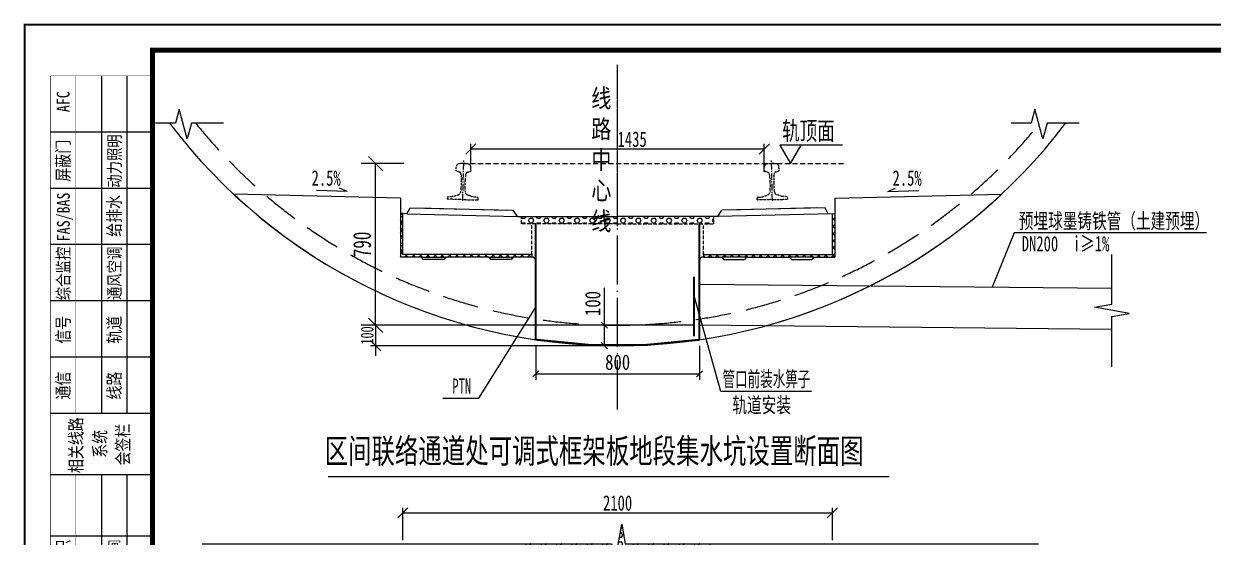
# Model space of a CAD drawing. Header units: inches. Extents: x 543053 to 596620, y -30642 to -5315.
# Drawn here: x 570361 to 576177, y -25718 to -23208 of the extents above; entities that cross this region are included whole.
import ezdxf
from ezdxf.enums import TextEntityAlignment as Align

# ---------------------------------------------------------------- set-up
doc = ezdxf.new("R2010")
doc.units = ezdxf.units.IN
doc.header["$MEASUREMENT"] = 0
doc.header["$PDSIZE"] = -20
for name, pattern in [('ACAD_ISO04W100', [30.5, 24, -3, 0.5, -3]), ('CENTER', [50.8, 31.75, -6.35, 6.35, -6.35]), ('DASH', [3.5, 2.5, -1]), ('DASHED', [0.5, 0.35, -0.15]), ('DASHED2', [0.375, 0.25, -0.125]), ('PHANTOM2', [1.25, 0.625, -0.125, 0.125, -0.125, 0.125, -0.125])]:
    doc.linetypes.add(name, pattern=pattern)
doc.layers.get('DEFPOINTS').update_dxf_attribs({"color": 250})
for name, color, linetype in [('07', 6, 'CENTER'), ('2', 5, 'Continuous'), ('4', 4, 'Continuous'), ('Axes', 7, 'ACAD_ISO04W100'), ('BZ', 7, 'Continuous'), ('D■02 地材填充', 250, 'Continuous'), ('GesoftDrawFrameCountersignBlockLayer', 7, 'Continuous'), ('GesoftDrawFrameCountersignLayer', 7, 'Continuous'), ('GesoftDrawFrameFrameBlockLayer', 7, 'Continuous'), ('GesoftDrawFrameInLineLayer', 85, 'Continuous'), ('GesoftDrawFrameOutLineLayer', 180, 'Continuous'), ('GesoftDrawFrameTitleLayer', 7, 'Continuous'), ('P★10 文字说明', 50, 'Continuous'), ('Q◆03 公共标注', 44, 'Continuous'), ('Wall-混凝土墙', 200, 'Continuous'), ('尺寸标注', 7, 'Continuous'), ('标注', 3, 'Continuous'), ('粗实线', 4, 'Continuous')]:
    doc.layers.add(name, color=color, linetype=linetype)
doc.layers.add('结构轮廓', color=2, linetype='Continuous', lineweight=30)
doc.styles.add('HZ', font='SimSun.ttf', dxfattribs={"width": 0.7})
doc.styles.add('HZTXT', font='SimSun.ttf', dxfattribs={"width": 0.8})
doc.styles.add('图标注', font='SimSun.ttf', dxfattribs={"width": 0.7})
doc.styles.add('宋体', font='SimSun.ttf', dxfattribs={"width": 0.8})
doc.styles.add('宋体0.7', font='SimSun.ttf', dxfattribs={"width": 0.7})
doc.styles.add('宋体样式', font='SimSun.ttf', dxfattribs={"width": 0.8})
doc.styles.add('宋体样式宽度0.7', font='SimSun.ttf', dxfattribs={"width": 0.7})
doc.styles.add('宋体样式宽度0.8', font='SimSun.ttf', dxfattribs={"width": 0.8})
doc.styles.add('条形码', font='BC_C39.FBC', dxfattribs={"height": 11})
doc.dimstyles.new('1-30', dxfattribs={"dimscale": 35, "dimtxt": 2.5, "dimasz": 2, "dimexe": 2, "dimexo": 1, "dimtad": 1, "dimdec": 0, "dimzin": 4, "dimdsep": 46, "dimtxsty": '宋体0.7', "dimblk": 'OBLIQUE', "dimcen": 0.09, "dimclrd": 256, "dimclre": 256, "dimclrt": 256, "dimadec": 0, "dimazin": 0, "dimtfac": 1, "dimtdec": 0, "dimtofl": 0, "dimtmove": 0, "dimatfit": 3, "dimfxl": 0, "dimtolj": 1, "dimtzin": 0, "dimlwd": -1, "dimlwe": -1, "dimarcsym": 0})
doc.dimstyles.new('1比30', dxfattribs={"dimscale": 30, "dimtxt": 2.5, "dimasz": 1, "dimexe": 1, "dimexo": 1, "dimtad": 3, "dimdec": 0, "dimzin": 0, "dimdsep": 46, "dimtxsty": '宋体', "dimblk": 'OBLIQUE', "dimcen": 0.09, "dimadec": 0, "dimazin": 0, "dimtfac": 1, "dimtdec": 0, "dimtofl": 0, "dimtmove": 0, "dimatfit": 3, "dimfxl": 0, "dimtolj": 1, "dimtzin": 0, "dimarcsym": 0})
doc.dimstyles.new('DIMN', dxfattribs={"dimtxt": 75, "dimasz": 50, "dimexe": 25, "dimexo": 30.0005, "dimgap": 10, "dimtad": 1, "dimdec": 0, "dimzin": 0, "dimdsep": 46, "dimtxsty": 'HZ', "dimblk": 'OBLIQUE', "dimcen": 0, "dimclrt": 7, "dimazin": 2, "dimtfac": 1, "dimtdec": 0, "dimtix": 1, "dimtmove": 2, "dimatfit": 3, "dimfxl": 0, "dimtolj": 1, "dimtzin": 0, "dimarcsym": 0})
doc.dimstyles.new('尺寸标注', dxfattribs={"dimtxt": 62.5, "dimasz": 50, "dimexe": 25, "dimexo": 10, "dimgap": 10, "dimtad": 1, "dimdec": 0, "dimzin": 0, "dimdsep": 46, "dimtxsty": 'HZ', "dimblk": 'OBLIQUE', "dimcen": 0.09, "dimclrt": 7, "dimazin": 2, "dimtfac": 1, "dimtdec": 0, "dimtix": 1, "dimtmove": 1, "dimatfit": 3, "dimfxl": 0, "dimtolj": 1, "dimtzin": 0, "dimarcsym": 0})
pattern_1 = [(45, (51960.701, -10886.954), (-17.6776695, 17.6776695), []), (135, (51960.701, -10886.954), (-17.6776695, -17.6776695), [])]
pattern_2 = [(0, (51960.701, -10886.954), (0, 21.6506351), [12.5, -25]), (120, (51960.701, -10886.954), (-18.75, -10.82531755), [12.5, -25]), (60, (51973.201, -10886.954), (-18.75, 10.82531755), [12.5, -25])]

# ---------------------------------------------------------------- blocks, each defined once
blk = doc.blocks.new('_OBLIQUE')
at = {"color": 0, "linetype": 'ByBlock'}
blk.add_line((-0.5, -0.5), (0.5, 0.5), dxfattribs=at)
blk = doc.blocks.new('*D7')
at = {"layer": 'DEFPOINTS', "color": 0, "transparency": 16777216}
for p in [(572547.2, -23820.2), (572547.2, -23919.2), (573981.8, -23961.6)]:
    blk.add_point(p, dxfattribs=at)
at = {"layer": 'Q◆03 公共标注', "color": 0, "lineweight": -2, "transparency": 16777216}
for p, q in [((572547.2, -23889.2), (572547.2, -23795.2)), ((573981.8, -23820.2), (572547.2, -23820.2)), ((573981.8, -23931.6), (573981.8, -23795.2))]:
    blk.add_line(p, q, dxfattribs=at)
at = {"layer": 'Q◆03 公共标注', "color": 0, "lineweight": -2, "transparency": 16777216, "xscale": 50, "yscale": 50, "zscale": 50, "rotation": 180}
blk.add_blockref('_OBLIQUE', (572547.2, -23820.2), dxfattribs=at)
at = {"layer": 'Q◆03 公共标注', "color": 0, "lineweight": -2, "transparency": 16777216, "xscale": 50, "yscale": 50, "zscale": 50}
blk.add_blockref('_OBLIQUE', (573981.8, -23820.2), dxfattribs=at)
at = {"layer": 'Q◆03 公共标注', "color": 7, "transparency": 16777216, "insert": (573264.5, -23772.7), "char_height": 75, "attachment_point": 5, "style": 'HZ'}
blk.add_mtext('\\A1;    1435', dxfattribs=at)
blk = doc.blocks.new('*D6')
at = {"layer": 'DEFPOINTS', "color": 0, "transparency": 16777216}
for p in [(572864.7, -24752.2), (573665.2, -24751.4), (573665.2, -24919)]:
    blk.add_point(p, dxfattribs=at)
at = {"layer": '粗实线', "color": 0, "lineweight": -2, "transparency": 16777216}
for p, q in [((572864.7, -24782.2), (572864.7, -24949)), ((573665.2, -24781.4), (573665.2, -24949)), ((572864.7, -24919), (573665.2, -24919))]:
    blk.add_line(p, q, dxfattribs=at)
at = {"layer": '粗实线', "color": 0, "lineweight": -2, "transparency": 16777216, "xscale": 30, "yscale": 30, "zscale": 30, "rotation": 180}
blk.add_blockref('_OBLIQUE', (572864.7, -24919), dxfattribs=at)
at = {"layer": '粗实线', "color": 0, "lineweight": -2, "transparency": 16777216, "xscale": 30, "yscale": 30, "zscale": 30}
blk.add_blockref('_OBLIQUE', (573665.2, -24919), dxfattribs=at)
at = {"layer": '粗实线', "color": 0, "transparency": 16777216, "insert": (573264.9, -24862.8), "char_height": 75, "attachment_point": 5, "style": '宋体'}
blk.add_mtext('\\A1;800', dxfattribs=at)
blk = doc.blocks.new('*D8')
at = {"transparency": 16777216}
for p, q in [((572221.4, -23891.4), (572011.4, -23891.4)), ((572081.4, -24681.6), (572081.4, -23891.4)), ((572221.4, -24681.6), (572011.4, -24681.6))]:
    blk.add_line(p, q, dxfattribs=at)
at = {"layer": 'DEFPOINTS', "color": 0, "transparency": 16777216}
for p in [(572081.4, -23891.4), (572907.3, -23891.4), (573264.7, -24681.6, -0.2)]:
    blk.add_point(p, dxfattribs=at)
at = {"transparency": 16777216, "xscale": 70, "yscale": 70, "zscale": 70}
for p, rotation in [((572081.4, -23891.4), 90), ((572081.4, -24681.6), 270)]:
    blk.add_blockref('_OBLIQUE', p, dxfattribs=dict(at, rotation=rotation))
at = {"transparency": 16777216, "insert": (572015.8, -24286.5), "char_height": 87.5, "attachment_point": 5, "rotation": 90, "style": '宋体0.7'}
blk.add_mtext('\\A1;790', dxfattribs=at)
blk = doc.blocks.new('*D9')
at = {"layer": 'DEFPOINTS', "color": 0, "transparency": 16777216}
for p in [(573266.1, -24681.6), (572081.4, -24781.6), (573264.7, -24781.6, 0.2)]:
    blk.add_point(p, dxfattribs=at)
at = {"layer": '尺寸标注', "color": 0, "lineweight": -2, "transparency": 16777216}
for p, q in [((572081.4, -24681.6), (572081.4, -24631.6)), ((573256.1, -24681.6), (572056.4, -24681.6)), ((572081.4, -24681.6), (572081.4, -24781.6)), ((573254.7, -24781.6), (572056.4, -24781.6)), ((572081.4, -24781.6), (572081.4, -24831.6))]:
    blk.add_line(p, q, dxfattribs=at)
at = {"layer": '尺寸标注', "color": 0, "lineweight": -2, "transparency": 16777216, "xscale": 50, "yscale": 50, "zscale": 50}
for p, rotation in [((572081.4, -24681.6), 270), ((572081.4, -24781.6), 90)]:
    blk.add_blockref('_OBLIQUE', p, dxfattribs=dict(at, rotation=rotation))
at = {"layer": '尺寸标注', "color": 7, "transparency": 16777216, "insert": (572040.2, -24731.6), "char_height": 62.5, "attachment_point": 5, "rotation": 90, "style": 'HZ'}
blk.add_mtext('\\A1;100', dxfattribs=at)
blk = doc.blocks.new('*D13')
at = {"layer": 'DEFPOINTS', "color": 0, "transparency": 16777216}
for p in [(574314.7, -25598.5), (572214.7, -25762.5), (574314.7, -25762.5)]:
    blk.add_point(p, dxfattribs=at)
at = {"layer": 'Q◆03 公共标注', "color": 0, "lineweight": -2, "transparency": 16777216}
for p, q in [((572214.7, -25732.5), (572214.7, -25573.5)), ((574314.7, -25732.5), (574314.7, -25573.5)), ((572214.7, -25598.5), (574314.7, -25598.5))]:
    blk.add_line(p, q, dxfattribs=at)
at = {"layer": 'Q◆03 公共标注', "color": 0, "lineweight": -2, "transparency": 16777216, "xscale": 50, "yscale": 50, "zscale": 50, "rotation": 180}
blk.add_blockref('_OBLIQUE', (572214.7, -25598.5), dxfattribs=at)
at = {"layer": 'Q◆03 公共标注', "color": 0, "lineweight": -2, "transparency": 16777216, "xscale": 50, "yscale": 50, "zscale": 50}
blk.add_blockref('_OBLIQUE', (574314.7, -25598.5), dxfattribs=at)
at = {"layer": 'Q◆03 公共标注', "color": 7, "transparency": 16777216, "insert": (573264.7, -25551), "char_height": 75, "attachment_point": 5, "style": 'HZ'}
blk.add_mtext('\\A1;2100', dxfattribs=at)
blk = doc.blocks.new('杭州4号线二期会签定义_2e1cf7a908f61d0b50dc33cccab90907')
at = {"layer": 'GesoftDrawFrameCountersignLayer', "color": 7}
for p, q in [((0, 271), (-20, 271)), ((0, 260), (-20, 260)), ((0, 249), (-20, 249)), ((0, 238), (-20, 238)), ((0, 227), (-20, 227)), ((0, 216), (-20, 216)), ((0, 204), (-20, 204)), ((0, 192), (-20, 192)), ((0, 180), (-20, 180)), ((0, 168), (-20, 168)), ((0, 156), (-20, 156)), ((0, 144), (-20, 144)), ((0, 132), (-20, 132)), ((0, 120), (-20, 120)), ((0, 108), (-20, 108)), ((0, 96), (-20, 96)), ((0, 84), (-20, 84)), ((0, 72), (-20, 72)), ((0, 60), (-20, 60)), ((0, 48), (-20, 48)), ((0, 36), (-20, 36)), ((0, 24), (-20, 24)), ((0, 12), (-20, 12)), ((0, 0), (-20, 0))]:
    blk.add_line(p, q, dxfattribs=at)
for points in [[(0, 285), (0, 0)], [(-10, 282), (-10, 216)], [(-5, 282), (-5, 216)], [(-10, 204), (-10, 0)], [(-5, 204), (-5, 0)]]:
    blk.add_lwpolyline(points, dxfattribs=at)
at = {"layer": 'GesoftDrawFrameCountersignLayer', "color": 7, "const_width": 0.1}
for points in [[(0, 282), (-20, 282)], [(-20, 282), (-20, 0)], [(-15, 282), (-15, 216)], [(-15, 204), (-15, 0)]]:
    blk.add_lwpolyline(points, dxfattribs=at)
at = {"layer": 'GesoftDrawFrameCountersignLayer', "color": 7, "style": '宋体样式宽度0.8', "width": 0.8}
for s, height, p in [('AFC', 2.5, (-16.23, 274.9)), ('动力照明', 2.4, (-6.23, 260.11)), ('屏蔽门', 2.5, (-16.23, 261.3)), ('FAS/BAS', 2.5, (-16.18, 249.65)), ('给排水', 2.5, (-6.23, 250.53)), ('综合监控', 2.4, (-16.23, 238.11)), ('通风空调', 2.4, (-6.23, 238.15)), ('轨道', 2.5, (-6.23, 229.63)), ('信号', 2.5, (-16.23, 229.63)), ('通信', 2.5, (-16.23, 218.69)), ('线路', 2.5, (-6.23, 218.69)), ('相关线路', 2.5, (-13.71, 204.33)), ('系统', 2.5, (-9.05, 207.31)), ('会签栏', 2.5, (-4.54, 205.81)), ('导向标识', 2.5, (-16.23, 180.42)), ('大里程区间', 2, (-6.48, 180.42)), ('小里程区间', 2, (-6.48, 168.42)), ('装修', 2.5, (-16.23, 171.23)), ('电力监控', 2.5, (-16.23, 156.42)), ('民用通信', 2.5, (-6.23, 156.42)), ('杂散电流', 2.5, (-16.23, 144.42)), ('轨旁', 2.5, (-6.23, 147.23)), ('管线综合', 2.5, (-6.23, 132.42)), ('接触网', 2.5, (-16.23, 133.8)), ('供电系统', 2.5, (-16.23, 120.42)), ('人防', 2.5, (-6.23, 123.23)), ('轨道', 2.5, (-16.23, 111.23)), ('电扶梯', 2.5, (-6.23, 109.8)), ('屏蔽门', 2.5, (-6.23, 97.8)), ('限界', 2.5, (-16.23, 99.23)), ('线路', 2.5, (-16.23, 87.23)), ('AFC', 2.5, (-6.23, 87.9)), ('气灭', 2.5, (-16.23, 75.23)), ('门禁', 2.5, (-6.23, 75.23)), ('动照', 2.5, (-16.23, 63.23)), ('BAS', 2.5, (-6.23, 63.9)), ('给排水', 2.5, (-16.23, 49.8)), ('FAS', 2.5, (-6.23, 51.9)), ('通风空调', 2.5, (-16.23, 36.42)), ('综合监控', 2.5, (-6.23, 36.42)), ('结构', 2.5, (-16.23, 27.23)), ('信号', 2.5, (-6.23, 27.23)), ('建筑', 2.5, (-16.23, 15.23)), ('通信', 2.5, (-6.23, 15.23)), ('会签专业   ', 2.5, (-16.23, 0.39)), ('会签专业   ', 2.5, (-5.73, 0.39)), ('签名', 2.5, (-10.85, 3.22)), ('签名', 2.5, (-1.35, 3.22))]:
    blk.add_text(s, height=height, rotation=90, dxfattribs=at).set_placement(p)
blk = doc.blocks.new('1.5_eaa4bf46eeeead69e0f42e81b805ac6c')
at = {"layer": 'GesoftDrawFrameInLineLayer', "color": 0, "const_width": 1}
blk.add_lwpolyline([(0, 0), (0, 287), (-1020, 287), (-1020, 0), (0, 0)], dxfattribs=at)
at = {"layer": 'GesoftDrawFrameOutLineLayer', "color": 0, "const_width": 0.35}
blk.add_lwpolyline([(5, -5), (5, 292), (-1045, 292), (-1045, -5), (5, -5)], dxfattribs=at)
blk = doc.blocks.new('GESOFT00000000NEW_049a35bf7f0736cc4250df00ece10f93_eaa4bf46eeeead69e0f42e81b805ac6c_2e1cf7a908f61d0b50dc33cccab90907')
at = {"layer": 'GesoftDrawFrameCountersignBlockLayer'}
blk.add_blockref('杭州4号线二期会签定义_2e1cf7a908f61d0b50dc33cccab90907', (-1020, 0), dxfattribs=at)
at = {"layer": 'GesoftDrawFrameFrameBlockLayer'}
blk.add_blockref('1.5_eaa4bf46eeeead69e0f42e81b805ac6c', (0, 0), dxfattribs=at)
at = {"layer": 'GesoftDrawFrameTitleLayer', "color": 7, "style": '条形码', "width": 2}
blk.add_attdef('BARCODE', (-2.8, 60.5), '', height=6, rotation=90, dxfattribs=at)
at = {"layer": 'GesoftDrawFrameTitleLayer', "style": '宋体样式'}
for tag, height, width, p in [('GCMC0', 3.6, 0.8, (-40, 43.4)), ('SHEJI', 2.5, 0.8, (-154, 35.2)), ('SHEJI2', 2.5, 0.8, (-137.76, 35.27)), ('SJJD', 2.5, 0.8, (-14, 34.4)), ('JIAOHE', 2.5, 0.8, (-154, 28.8)), ('JIAOHE2', 2.5, 0.8, (-137.61, 28.83)), ('VERSION0', 2.5, 0.8, (-14, 26.4)), ('ZTSD', 2.5, 0.8, (-190, 24)), ('ZYFZR1', 2.5, 0.8, (-154, 22.4)), ('ZYFZR2', 2.5, 0.8, (-137.76, 22.24)), ('CEMING', 4, 0.7, (-84, 22.59)), ('BILI', 2.5, 0.8, (-14, 18.4)), ('XMFZR1', 2.5, 0.8, (-154, 16)), ('XMFZR2', 2.5, 0.8, (-137.98, 16.22)), ('DOCNAME0', 3.5, 0.9, (-84, 13.27)), ('RIQI', 2.5, 0.8, (-14, 10.4)), ('SENHE', 2.5, 0.8, (-154, 9.6)), ('SENHE2', 2.5, 0.8, (-137.41, 9.52)), ('DOCNAME2', 3.5, 0.9, (-84, 9.42)), ('XTSD', 2.5, 0.8, (-190, 4.8)), ('SENDING2', 2.5, 0.8, (-137.41, 3.81)), ('PAGENUMBER', 2.5, 0.8, (-31.78, 3.83)), ('PAGECOUNT', 2.5, 0.8, (-10.8, 3.83)), ('SENDING', 2.5, 0.8, (-154, 3.2)), ('TUHAO', 2.5, 0.8, (-91.5, 3.2)), ('PROJECTNO', 2.5, 0.8, (-47.5, 3.2))]:
    blk.add_attdef(tag, text='', height=height, dxfattribs=dict(at, width=width)).set_placement(p, align=Align.MIDDLE_CENTER)
blk.add_attdef('PIANMING', text='', height=4, dxfattribs=at).set_placement((-84, 31.09), align=Align.MIDDLE_CENTER)
blk = doc.blocks.new('*D102')
at = {"layer": 'DEFPOINTS', "color": 0, "transparency": 16777216}
for p in [(573199.9, -24681.6), (573664.7, -24681.6), (573254.7, -24781.6)]:
    blk.add_point(p, dxfattribs=at)
at = {"layer": '粗实线', "color": 0, "lineweight": -2, "transparency": 16777216}
for p, q in [((573199.9, -24681.6), (573199.9, -24499.5)), ((573634.7, -24681.6), (573169.9, -24681.6)), ((573199.9, -24781.6), (573199.9, -24681.6)), ((573224.7, -24781.6), (573169.9, -24781.6))]:
    blk.add_line(p, q, dxfattribs=at)
at = {"layer": '粗实线', "color": 0, "lineweight": -2, "transparency": 16777216, "xscale": 30, "yscale": 30, "zscale": 30}
for p, rotation in [((573199.9, -24681.6), 90), ((573199.9, -24781.6), 270)]:
    blk.add_blockref('_OBLIQUE', p, dxfattribs=dict(at, rotation=rotation))
at = {"layer": '粗实线', "color": 0, "transparency": 16777216, "insert": (573143.6, -24575.5), "char_height": 75, "attachment_point": 5, "rotation": 90, "style": '宋体'}
blk.add_mtext('\\A1;100', dxfattribs=at)

msp = doc.modelspace()

# ---------------------------------------------------------------- hatches: boundary and pattern name
at = {"layer": 'BZ'}
h = msp.add_hatch(dxfattribs=at)
h.set_pattern_fill('HEX,_O', color=256, scale=100)
h.set_pattern_definition(pattern_2)
h.paths.add_polyline_path([(572794.72, -24150.49), (573264.72, -24150.49), (573264.72, -24185.98), (572794.72, -24185.98)])
h = msp.add_hatch(dxfattribs=at)
h.set_pattern_fill('HEX,_O', color=256, scale=100)
h.set_pattern_definition(pattern_2)
h.paths.add_polyline_path([(573734.72, -24150.49), (573264.72, -24150.49), (573264.72, -24185.98), (573734.72, -24185.98)])
h = msp.add_hatch(dxfattribs=at)
h.set_pattern_fill('HEX,_O', color=256, scale=100)
h.set_pattern_definition([(0, (555496.02, -6622.26), (0, 21.650635), [12.5, -25]), (120, (555496.02, -6622.26), (-18.75, -10.825318), [12.5, -25]), (60, (555508.52, -6622.26), (-18.75, 10.825318), [12.5, -25])])
h.paths.add_polyline_path([(572794.72, -25914.01), (572794.72, -25749.42), (573234.51, -25749.42), (573251.39, -25845.11), (573285.13, -25653.73), (573302, -25749.42), (573734.72, -25749.42), (573734.72, -25914.01)])
at = {"layer": 'D■02 地材填充'}
h = msp.add_hatch(dxfattribs=at)
h.set_pattern_fill('ANSI37', color=0, scale=200)
h.set_pattern_definition(pattern_1)
h.paths.add_polyline_path([(572214.72, -24135.99), (572214.72, -24335.98), (572844.72, -24335.98), (572844.72, -24347.98), (572202.72, -24347.98), (572202.72, -24135.98)])
h = msp.add_hatch(dxfattribs=at)
h.set_pattern_fill('ANSI37', color=0, scale=200)
h.set_pattern_definition(pattern_1)
h.paths.add_polyline_path([(574314.72, -24135.99), (574314.72, -24335.98), (573684.72, -24335.98), (573684.72, -24347.98), (574326.72, -24347.98), (574326.72, -24135.98)])

# ---------------------------------------------------------------- linework, layer by layer
at = {"linetype": 'DASHED2', "ltscale": 100}
msp.add_line((572507.15, -23891.35, 0.16), (574373.36, -23891.41, 0.16), dxfattribs=at)
for points, elevation in [([(571338.13, -23693.17), (571180.58, -23693.17), (571159.82, -23770.65), (571120.88, -23625.35), (571102.58, -23693.65), (571004.75, -23693.65)], 0.16), ([(575521.78, -23693.65), (575364.23, -23693.65), (575343.47, -23771.13), (575304.53, -23625.83), (575286.23, -23694.13), (575188.4, -23694.13)], 0.16), ([(574213.25, -25006.2), (573769.33, -25006.2), (573638.66, -24538.07)], -0.03)]:
    msp.add_lwpolyline(points, dxfattribs=dict(elevation=elevation))
at = {"color": 6, "linetype": 'DASH', "ltscale": 0.1, "const_width": 10, "elevation": -0.19}
msp.add_lwpolyline([(573638.66, -24443.48), (573638.66, -24736.01)], dxfattribs=at)
msp.add_arc((573264.72, -22031.37, 0.16), 2750, 217.190313, 322.809687)
at = {"linetype": 'DASHED', "lineweight": 25, "ltscale": 500}
msp.add_arc((573265.36, -22031.37, 0.16), 2650, 218.836025, 320.983534, dxfattribs=at)
at = {"layer": '07', "color": 0, "linetype": 'DASHED', "ltscale": 50}
for p, q in [((572794.72, -24185.98, 0.16), (572794.72, -24150.49, 0.16)), ((572844.72, -24335.98, 0.16), (572844.72, -24185.98, 0.16)), ((573684.72, -24335.98, 0.16), (573684.72, -24185.98, 0.16)), ((573734.72, -24185.98, 0.16), (573734.72, -24150.49, 0.16))]:
    msp.add_line(p, q, dxfattribs=at)
at = {"layer": '07', "color": 2, "linetype": 'DASHED', "ltscale": 50}
for q in [(572794.72, -24185.98, 0.16), (573734.72, -24185.98, 0.16)]:
    msp.add_line((573264.72, -24185.98, 0.16), q, dxfattribs=at)
at = {"layer": '2', "color": 0}
for p, q in [((572291.67, -24107.97, 0.16), (572723.71, -24118.77, 0.16)), ((574237.78, -24107.97, 0.16), (573805.74, -24118.77, 0.16))]:
    msp.add_line(p, q, dxfattribs=at)
at = {"layer": '2', "color": 7, "linetype": 'PHANTOM2', "ltscale": 6, "elevation": 0.16}
for points in [[(572507.76, -24067.36), (572434.78, -24065.53, -0.4142136), (572432.83, -24063.48), (572432.99, -24057.06, -0.3817327), (572436.64, -24053.18), (572457.48, -24051.36, 0.050385), (572465.38, -24049.85), (572484.53, -24044.17, 0.2959714), (572498.55, -24027.52, 0.0505666), (572500.37, -23946.84, 0.0993426), (572497.7, -23937.37, 0.1885271), (572493.3, -23933.56), (572475.91, -23927.3, -0.3409339), (572474.59, -23925.25), (572476.41, -23904.72, -0.334739), (572486.76, -23892.98, -0.0484879), (572502.15, -23891.36, -0.0083356), (572512.16, -23891.41)], [(572507.76, -24067.36), (572580.73, -24069.18, 0.4142136), (572582.78, -24067.23), (572582.94, -24060.81, 0.3817327), (572579.49, -24056.75), (572558.77, -24053.89, -0.050385), (572550.95, -24051.99), (572532.11, -24045.36, -0.2959714), (572518.94, -24028.03, -0.0505666), (572521.16, -23947.36, -0.0993426), (572524.29, -23938.03, -0.1885271), (572528.89, -23934.44), (572546.57, -23929.07, 0.3409339), (572547.98, -23927.08), (572547.19, -23906.49, 0.334739), (572537.44, -23894.25, 0.0484879), (572522.15, -23891.86, 0.0083356), (572512.16, -23891.41)], [(574021.69, -24067.36), (573948.72, -24069.18, -0.4142136), (573946.67, -24067.23), (573946.51, -24060.81, -0.3817327), (573949.96, -24056.75), (573970.68, -24053.89, 0.050385), (573978.5, -24051.99), (573997.34, -24045.36, 0.2959714), (574010.51, -24028.03, 0.0505666), (574008.29, -23947.36, 0.0993426), (574005.16, -23938.03, 0.1885271), (574000.56, -23934.44), (573982.88, -23929.07, -0.3409339), (573981.47, -23927.08), (573982.26, -23906.49, -0.334739), (573992.01, -23894.25, -0.0484879), (574007.3, -23891.86, -0.0083356), (574017.29, -23891.41)], [(574021.69, -24067.36), (574094.67, -24065.53, 0.4142136), (574096.62, -24063.48), (574096.46, -24057.06, 0.3817327), (574092.81, -24053.18), (574071.97, -24051.36, -0.050385), (574064.07, -24049.85), (574044.92, -24044.17, -0.2959714), (574030.9, -24027.52, -0.0505666), (574029.08, -23946.84, -0.0993426), (574031.75, -23937.37, -0.1885271), (574036.15, -23933.56), (574053.54, -23927.3, 0.3409339), (574054.86, -23925.25), (574053.04, -23904.72, 0.334739), (574042.69, -23892.98, 0.0484879), (574027.3, -23891.36, 0.0083356), (574017.29, -23891.41)]]:
    msp.add_lwpolyline(points, format="xyb", dxfattribs=at)
at = {"layer": '4', "color": 0, "linetype": 'CENTER'}
for p, q in [((572507.61, -24073.36, 0.16), (572512.65, -23871.67, 0.16)), ((574021.84, -24073.36, 0.16), (574016.8, -23871.67, 0.16))]:
    msp.add_line(p, q, dxfattribs=at)
at = {"layer": '4', "color": 4}
for p, q in [((572202.72, -24060.86, 0.16), (571388.07, -24040.49, 0.16)), ((572202.72, -24060.86, 0.16), (572202.72, -24347.98, 0.16)), ((574326.72, -24060.86, 0.16), (575144.17, -24040.42, 0.16)), ((574326.72, -24060.86, 0.16), (574326.72, -24347.98, 0.16))]:
    msp.add_line(p, q, dxfattribs=at)
at = {"layer": '4', "color": 0}
for p, q in [((572234.72, -24136.65, 0.16), (572250.53, -24107.03, 0.16)), ((572250.53, -24107.03, 0.16), (572754.71, -24119.48, 0.16)), ((572774.71, -24149.99, 0.16), (572754.71, -24119.48, 0.16)), ((573754.74, -24149.99, 0.16), (573774.74, -24119.48, 0.16)), ((574278.92, -24107.03, 0.16), (573774.74, -24119.48, 0.16)), ((574294.72, -24136.65, 0.16), (574278.92, -24107.03, 0.16)), ((572214.72, -24135.98, 0.16), (572202.72, -24135.98, 0.16)), ((572214.72, -24335.98, 0.16), (572214.72, -24135.98, 0.16)), ((572234.72, -24136.65, 0.16), (572214.72, -24135.99, 0.16)), ((572234.72, -24136.65, 0.16), (572774.72, -24149.99, 0.16)), ((572774.71, -24149.99, 0.16), (572794.72, -24150.49, 0.16)), ((573754.74, -24149.99, 0.16), (573734.72, -24150.49, 0.16)), ((574314.72, -24136.16, 0.16), (573754.73, -24149.99, 0.16)), ((574314.72, -24136.16, 0.16), (574326.72, -24136.09, 0.16)), ((574314.72, -24335.98, 0.16), (574314.72, -24136.16, 0.16)), ((572304.72, -24347.98, 0.16), (572202.72, -24347.98, 0.16)), ((572214.72, -24332.98, 0.16), (572214.72, -24335.98, 0.16)), ((572844.72, -24335.98, 0.16), (572214.72, -24335.98, 0.16)), ((572304.72, -24347.98, 0.16), (572314.72, -24360.98, 0.16)), ((572304.72, -24347.98, 0.16), (572424.72, -24347.98, 0.16)), ((572414.72, -24360.98, 0.16), (572314.72, -24360.98, 0.16)), ((572424.72, -24347.98, 0.16), (572414.72, -24360.98, 0.16)), ((572634.72, -24347.98, 0.16), (572424.72, -24347.98, 0.16)), ((572634.72, -24347.98, 0.16), (572644.72, -24360.98, 0.16)), ((572634.72, -24347.98, 0.16), (572754.72, -24347.98, 0.16)), ((572744.72, -24360.98, 0.16), (572644.72, -24360.98, 0.16)), ((572754.72, -24347.98, 0.16), (572744.72, -24360.98, 0.16)), ((572844.72, -24347.98, 0.16), (572754.72, -24347.98, 0.16)), ((572844.72, -24332.98, 0.16), (572844.72, -24347.98, 0.16)), ((573684.72, -24332.98, 0.16), (573684.72, -24347.98, 0.16)), ((573684.72, -24335.98, 0.16), (574314.72, -24335.98, 0.16)), ((573684.72, -24347.98, 0.16), (573774.72, -24347.98, 0.16)), ((573774.72, -24347.98, 0.16), (573784.72, -24360.98, 0.16)), ((573894.72, -24347.98, 0.16), (573774.72, -24347.98, 0.16)), ((573784.72, -24360.98, 0.16), (573884.72, -24360.98, 0.16)), ((573894.72, -24347.98, 0.16), (573884.72, -24360.98, 0.16)), ((573894.72, -24347.98, 0.16), (574104.72, -24347.98, 0.16)), ((574104.72, -24347.98, 0.16), (574114.72, -24360.98, 0.16)), ((574224.72, -24347.98, 0.16), (574104.72, -24347.98, 0.16)), ((574114.72, -24360.98, 0.16), (574214.72, -24360.98, 0.16)), ((574224.72, -24347.98, 0.16), (574214.72, -24360.98, 0.16)), ((574224.72, -24347.98, 0.16), (574326.72, -24347.98, 0.16))]:
    msp.add_line(p, q, dxfattribs=at)
at = {"layer": '4'}
msp.add_line((571849.52, -25420.66), (574592.99, -25420.66), dxfattribs=at)
at = {"layer": '4', "color": 0}
for centre, start, end in [((572844.72, -24367.98, 0.16), 0, 90), ((573684.72, -24367.98, 0.16), 90, 180)]:
    msp.add_arc(centre, 20, start, end, dxfattribs=at)
at = {"layer": 'Axes', "color": 6, "ltscale": 10}
msp.add_line((573264.72, -25092.86, 0.16), (573264.72, -23409.05, 0.16), dxfattribs=at)
at = {"layer": 'Axes', "color": 6, "ltscale": 0.3}
msp.add_line((573264.72, -24197.63, 0.16), (573264.72, -23544.92, 0.16), dxfattribs=at)
at = {"layer": 'BZ', "elevation": 0.16}
msp.add_lwpolyline([(571232.86, -25749.42), (573234.51, -25749.42), (573251.39, -25845.11), (573285.13, -25653.73), (573302, -25749.42), (575321.98, -25749.42)], dxfattribs=at)
at = {"layer": 'Wall-混凝土墙'}
for p in [(572794.72, -24150.49, 0.16), (573734.72, -24150.49, 0.16)]:
    msp.add_line(p, (573264.72, -24150.49, 0.16), dxfattribs=at)
at = {"layer": 'Wall-混凝土墙', "color": 0}
for p, q in [((572844.72, -24335.98, 0.16), (572844.72, -24347.98, 0.16)), ((573684.72, -24335.98, 0.16), (573684.72, -24347.98, 0.16))]:
    msp.add_line(p, q, dxfattribs=at)
at = {"layer": '尺寸标注', "color": 0}
for p, q in [((571942.99, -24027.75, 0.16), (571905.74, -24011.24, 0.16)), ((574586.46, -24027.75, 0.16), (574623.71, -24011.24, 0.16)), ((571942.99, -24027.75, 0.16), (571792.24, -24023.19, 0.16)), ((574586.46, -24027.75, 0.16), (574737.21, -24023.19, 0.16))]:
    msp.add_line(p, q, dxfattribs=at)
msp.add_lwpolyline([(575681.49, -24884.81), (575681.49, -24638.27), (575765.97, -24623.37), (575597.01, -24593.58), (575681.49, -24578.68), (575681.49, -24335.1)], dxfattribs=at)
at = {"layer": '标注', "color": 0}
for p, q in [((576143.53, -24230.39), (575203.27, -24230.39)), ((572409.91, -25038.28, 0.16), (572586.59, -25038.28, 0.16))]:
    msp.add_line(p, q, dxfattribs=at)
at = {"layer": '标注', "elevation": 0.16}
msp.add_lwpolyline([(574363.92, -23801.44), (574058.27, -23801.44), (574110.22, -23891.41), (574162.16, -23801.44)], dxfattribs=at)
at = {"layer": '粗实线'}
for p, q in [((573664.13, -24185.98, 0.16), (573664.72, -24752.57, 0.16)), ((575681.49, -24501.77), (573664.72, -24481.61)), ((575679.49, -24701.76), (573664.72, -24681.62))]:
    msp.add_line(p, q, dxfattribs=at)
at = {"layer": '粗实线', "color": 0}
for p, q in [((575203.27, -24230.39), (575096.53, -24495.92)), ((572586.59, -25038.28, 0.16), (572864.72, -24593.62, 0.16))]:
    msp.add_line(p, q, dxfattribs=at)
at = {"layer": '粗实线', "color": 0, "const_width": 10, "elevation": 0.16}
msp.add_lwpolyline([(572864.72, -24185.98), (572864.72, -24752.17, 0.0731161), (573664.72, -24752.57), (573664.72, -24185.98)], format="xyb", dxfattribs=at)
at = {"layer": '结构轮廓', "color": 4, "lineweight": 20, "ltscale": 500}
msp.add_arc((573266.08, -22031.62), 2750, 226.928272, 313.073856, dxfattribs=at)

# ---------------------------------------------------------------- block references
at = {"layer": '尺寸标注', "color": 0, "xscale": 25, "yscale": 25, "zscale": 25}
msp.add_blockref('GESOFT00000000NEW_049a35bf7f0736cc4250df00ece10f93_eaa4bf46eeeead69e0f42e81b805ac6c_2e1cf7a908f61d0b50dc33cccab90907', (596490.77, -30512.4), dxfattribs=at)

# ---------------------------------------------------------------- texts
at = {"layer": '4', "color": 7, "insert": (573136.09, -23527.5, 0.16), "char_height": 90, "width": 30.6173, "attachment_point": 1, "style": 'HZTXT'}
msp.add_mtext('线路中心线', dxfattribs=at)
at = {"layer": 'P★10 文字说明', "color": 0, "style": '宋体样式宽度0.7', "width": 0.7}
for p in [(571768.41, -23999.51, 0.16), (574608.82, -23999.51, 0.16)]:
    msp.add_text('2.5%%%', height=75, dxfattribs=at).set_placement(p)
at = {"layer": '标注', "style": '宋体', "width": 0.7}
for s, height, p in [('轨顶面', 90, (574068.85, -23776.16, 0.16)), ('区间联络通道处可调式框架板地段集水坑设置断面图', 120, (571832.18, -25355.91, 0.16))]:
    msp.add_text(s, height=height, dxfattribs=at).set_placement(p)
at = {"layer": '标注', "color": 0, "style": '图标注', "width": 0.7}
for s, p in [('预埋球墨铸铁管（土建预埋）', (575691.84, -24170.13)), ('DN200  i≥1%%%', (575454.9, -24281.31))]:
    msp.add_text(s, height=75, dxfattribs=at).set_placement(p, align=Align.MIDDLE)
at = {"layer": '标注', "color": 0, "style": '图标注'}
for s, width, p in [('PTN', 0.6, (572456.78, -25016.83, 0.31)), ('管口前装水箅子', 0.6, (573777.71, -24981.95, 0.16)), ('轨道安装', 0.7, (573826.15, -25109.12, 0.16))]:
    msp.add_text(s, height=75, dxfattribs=dict(at, width=width)).set_placement(p)

# ---------------------------------------------------------------- dimensions: what is measured, and where the dimension line sits
at = {"color": 1}
dim = msp.add_linear_dim(base=(572081.41, -23891.36, 0.16), p1=(573264.72, -24681.62), p2=(572907.29, -23891.36, 0.16), angle=90, dimstyle='1-30', dxfattribs=at)
dim.commit()
dim.dimension.update_dxf_attribs({"geometry": '*D8', "text_midpoint": (572015.78, -24286.49, 0.16)})
at = {"layer": 'Q◆03 公共标注', "color": 0}
dim = msp.add_linear_dim(base=(572547.22, -23820.25, 0.16), p1=(573981.79, -23961.65, 0.16), p2=(572547.22, -23919.19, 0.16), text='    1435', dimstyle='DIMN', override={"dimfxl": 2, "dimarcsym": 2}, dxfattribs=at)
dim.commit()
dim.dimension.update_dxf_attribs({"geometry": '*D7', "text_midpoint": (573264.51, -23772.75, 0.16)})
dim = msp.add_linear_dim(base=(574314.72, -25598.46, 0.16), p1=(572214.72, -25762.51, 0.16), p2=(574314.72, -25762.51, 0.16), angle=180, dimstyle='DIMN', override={"dimfxl": 2, "dimarcsym": 2}, dxfattribs=at)
dim.commit()
dim.dimension.update_dxf_attribs({"geometry": '*D13', "text_midpoint": (573264.72, -25550.96, 0.16)})
at = {"layer": '尺寸标注', "color": 0}
dim = msp.add_linear_dim(base=(572081.41, -24781.62), p1=(573266.14, -24681.62), p2=(573264.71, -24781.62, 0.16), angle=90, dimstyle='尺寸标注', override={"dimfxl": 250, "dimarcsym": 2}, dxfattribs=at)
dim.commit()
dim.dimension.update_dxf_attribs({"geometry": '*D9', "text_midpoint": (572040.16, -24731.62)})
at = {"layer": '粗实线', "color": 3}
dim = msp.add_linear_dim(base=(573199.87, -24681.62), p1=(573254.71, -24781.62), p2=(573664.72, -24681.62), angle=90, dimstyle='1比30', dxfattribs=at)
dim.commit()
dim.dimension.update_dxf_attribs({"geometry": '*D102', "text_midpoint": (573143.62, -24575.55)})
dim = msp.add_linear_dim(base=(573665.17, -24919, 0.16), p1=(572864.72, -24752.17, 0.16), p2=(573665.17, -24751.36, 0.16), dimstyle='1比30', dxfattribs=at)
dim.commit()
dim.dimension.update_dxf_attribs({"geometry": '*D6', "text_midpoint": (573264.95, -24862.75, 0.16)})

doc.saveas('drawing.dxf')
